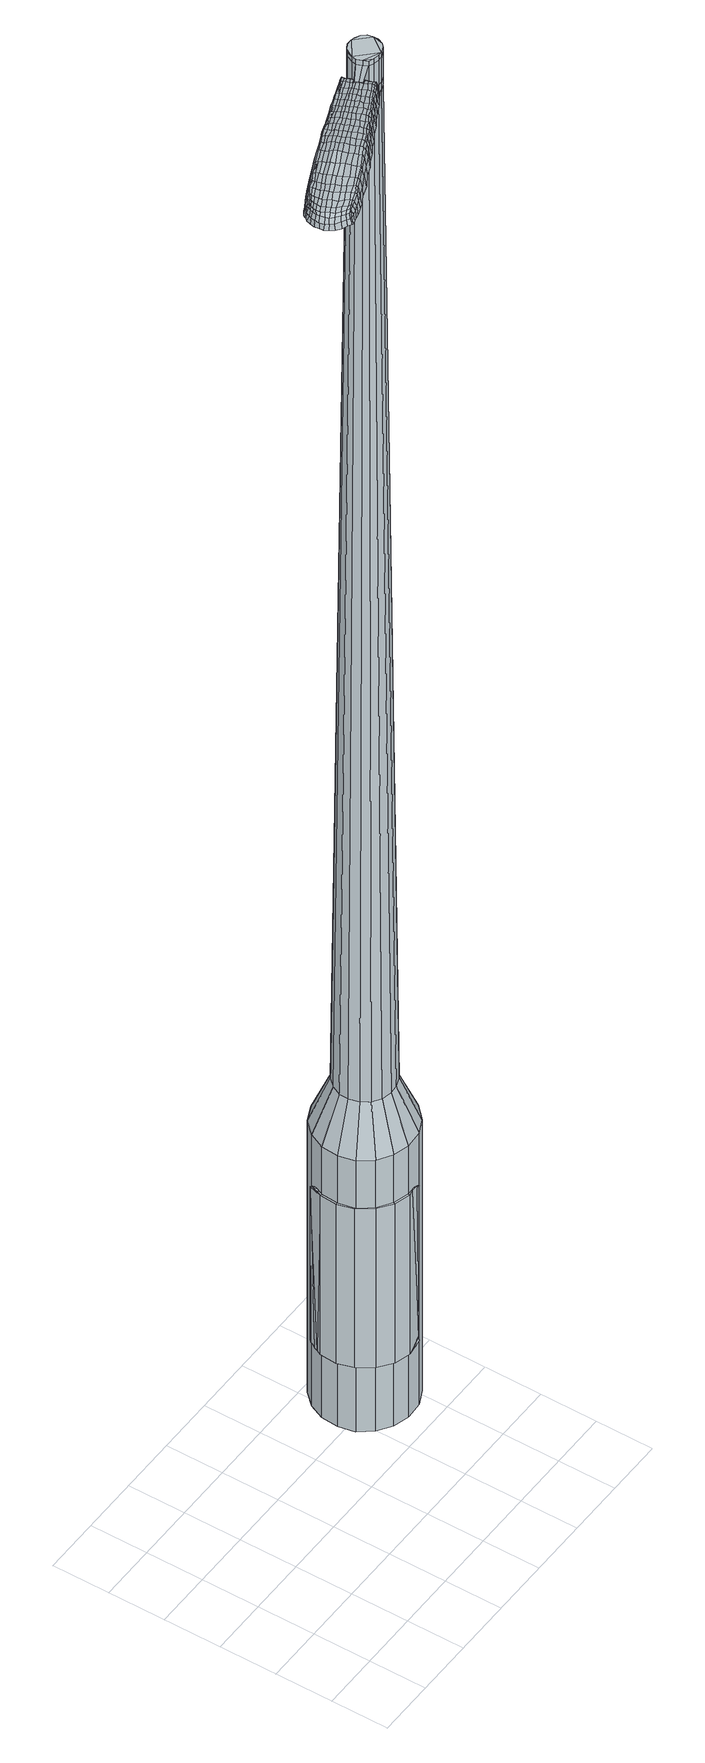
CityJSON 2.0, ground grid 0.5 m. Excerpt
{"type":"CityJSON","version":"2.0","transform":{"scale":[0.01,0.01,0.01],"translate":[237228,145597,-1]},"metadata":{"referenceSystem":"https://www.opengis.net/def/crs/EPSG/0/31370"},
"CityObjects":{
"object1":{"type":"GenericCityObject","attributes":{"cluster":581,"mean_distance_to_centroid":0.246,"new_centroid_x":237230.31,"new_centroid_y":145598.62,"mean_distance_to_camera":12.12,"H1":-21.61,"H2":-35.48,"Z_final":120.34,"cluster2":52,"proj_x":237228.45,"proj_y":145594.67,"id_line":14335,"bearing_l":115.21,"distance":4.36,"orientation":"left","G_obj":205.21},"geometry":[{"type":"MultiSurface","lod":"2","boundaries":[[[0,1,2,3]],[[1,4,5,2]],[[4,6,7,5]],[[6,8,9,7]],[[8,10,11,9]],[[10,12,13,11]],[[12,14,15,13]],[[14,16,17,15]],[[16,18,19,17]],[[18,20,21,19]],[[20,22,23,21]],[[22,24,25,23]],[[24,26,27,25]],[[26,28,29,27]],[[28,30,31,29]],[[30,32,33,31]],[[32,34,35,33]],[[34,0,3,35]],[[36,37,38,39]],[[38,40,41,42]],[[41,43,42]],[[42,44,45,46]],[[45,47,46]],[[46,48,49,50]],[[49,51,50]],[[42,46,50,38]],[[50,52,39,38]],[[53,36,39]],[[2,5,7,35]],[[7,9,11,15]],[[11,13,15]],[[15,17,19,23]],[[19,21,23]],[[23,25,27,31]],[[27,29,31]],[[15,23,31,7]],[[31,33,35,7]],[[3,2,35]],[[1,0,54,55]],[[0,34,56,54]],[[34,32,57,56]],[[32,30,58,57]],[[30,28,59,58]],[[28,26,60,59]],[[26,24,61,60]],[[24,22,62,61]],[[22,20,63,62]],[[20,18,64,63]],[[18,16,65,64]],[[16,14,66,65]],[[14,12,67,66]],[[12,10,68,67]],[[10,8,69,68]],[[8,6,70,69]],[[6,4,71,70]],[[4,1,55,71]],[[55,54,72,73]],[[54,56,74,72]],[[56,57,75,74]],[[57,58,76,75]],[[58,59,77,76]],[[59,60,78,77]],[[60,61,79,78]],[[61,62,80,79]],[[62,63,81,80]],[[63,64,82,81]],[[64,65,83,82]],[[65,66,84,83]],[[66,67,85,84]],[[67,68,86,85]],[[68,69,87,86]],[[69,70,88,87]],[[70,71,89,88]],[[71,55,73,89]],[[72,90,91,92]],[[93,94,90,72]],[[75,95,94,93]],[[76,96,95,75]],[[97,98,96,76]],[[99,100,98,97]],[[101,102,100,99]],[[103,104,102,101]],[[81,105,104,103]],[[106,107,105,81]],[[108,109,107,106]],[[84,110,109,108]],[[85,111,110,84]],[[112,113,111,85]],[[114,115,113,112]],[[116,117,115,114]],[[89,118,117,116]],[[92,91,118,89]],[[119,120,121,122]],[[123,119,122,124]],[[125,123,124,126]],[[127,125,126,128]],[[129,127,128,130]],[[131,129,130,132]],[[133,131,132,134]],[[135,133,134,136]],[[137,135,136,138]],[[139,137,138,140]],[[141,139,140,142]],[[143,141,142,144]],[[145,143,144,146]],[[147,145,146,148]],[[149,147,148,150]],[[151,149,150,152]],[[73,72,92]],[[74,93,72]],[[74,75,93]],[[77,97,76]],[[77,78,99,97]],[[78,79,101,99]],[[79,80,103,101]],[[80,81,103]],[[82,106,81]],[[82,83,108,106]],[[83,84,108]],[[86,112,85]],[[86,87,114,112]],[[87,88,116,114]],[[88,89,116]],[[73,92,89]],[[153,91,90]],[[153,118,91]],[[154,117,118]],[[154,155,115,117]],[[155,156,113,115]],[[156,111,113]],[[157,109,110]],[[157,158,107,109]],[[158,105,107]],[[159,104,105]],[[159,160,102,104]],[[160,161,100,102]],[[161,162,98,100]],[[162,96,98]],[[163,94,95]],[[163,90,94]],[[39,52,151,164]],[[153,90,165,152]],[[53,39,164,120]],[[90,163,121,165]],[[36,53,120,119]],[[163,95,122,121]],[[37,36,119,123]],[[95,96,124,122]],[[38,37,123,125]],[[96,162,126,124]],[[40,38,125,127]],[[162,161,128,126]],[[41,40,127,129]],[[161,160,130,128]],[[43,41,129,131]],[[160,159,132,130]],[[42,43,131,133]],[[159,105,134,132]],[[44,42,133,135]],[[105,158,136,134]],[[45,44,135,137]],[[158,157,138,136]],[[47,45,137,139]],[[157,110,140,138]],[[46,47,139,141]],[[110,111,142,140]],[[48,46,141,143]],[[111,156,144,142]],[[49,48,143,145]],[[156,155,146,144]],[[51,49,145,147]],[[155,154,148,146]],[[50,51,147,149]],[[154,118,150,148]],[[52,50,149,151]],[[118,153,152,150]],[[151,152,166,167]],[[152,165,168,166]],[[165,121,169,168]],[[121,120,170,169]],[[120,164,171,170]],[[164,151,167,171]],[[172,173,174,175]],[[176,172,175,177]],[[172,176,178,179]],[[173,172,179,180]],[[181,182,183,184]],[[185,181,184,186]],[[181,185,187,188]],[[182,181,188,189]],[[190,191,192,193]],[[194,190,193,195]],[[190,194,196,197]],[[191,190,197,198]],[[199,200,201,202]],[[203,199,202,204]],[[199,203,205,206]],[[200,199,206,207]],[[208,209,210,211]],[[212,208,211,213]],[[208,212,214,215]],[[209,208,215,216]],[[217,218,219,220]],[[221,217,220,222]],[[217,221,223,224]],[[218,217,224,225]],[[226,227,228,229]],[[218,226,229,219]],[[226,218,225,230]],[[227,226,230,231]],[[232,233,234,235]],[[227,232,235,228]],[[232,227,231,236]],[[233,232,236,237]],[[238,176,177,239]],[[233,238,239,234]],[[238,233,237,240]],[[176,238,240,178]],[[241,242,243,244]],[[245,241,244,246]],[[241,245,247,248]],[[242,241,248,249]],[[250,251,252,253]],[[242,250,253,243]],[[250,242,249,254]],[[251,250,254,255]],[[256,257,258,259]],[[251,256,259,252]],[[256,251,255,260]],[[257,256,260,261]],[[262,263,264,265]],[[257,262,265,258]],[[262,257,261,266]],[[263,262,266,267]],[[268,173,180,269]],[[263,268,269,264]],[[268,263,267,270]],[[173,268,270,174]],[[271,272,273,274]],[[275,271,274,276]],[[271,275,277,278]],[[272,271,278,279]],[[280,281,282,283]],[[272,280,283,273]],[[280,272,279,284]],[[281,280,284,285]],[[286,287,288,289]],[[281,286,289,282]],[[286,281,285,290]],[[287,286,290,291]],[[292,185,186,293]],[[287,292,293,288]],[[292,287,291,294]],[[185,292,294,187]],[[295,296,297,298]],[[299,295,298,300]],[[295,299,301,302]],[[296,295,302,303]],[[304,305,306,307]],[[296,304,307,297]],[[304,296,303,308]],[[305,304,308,309]],[[310,311,312,313]],[[305,310,313,306]],[[310,305,309,314]],[[311,310,314,315]],[[316,317,318,319]],[[311,316,319,312]],[[316,311,315,320]],[[317,316,320,321]],[[322,182,189,323]],[[317,322,323,318]],[[322,317,321,324]],[[182,322,324,183]],[[325,211,210,326]],[[327,325,326,328]],[[325,327,329,330]],[[211,325,330,213]],[[331,327,328,332]],[[333,331,332,334]],[[331,333,335,336]],[[327,331,336,329]],[[337,333,334,338]],[[339,337,338,340]],[[337,339,341,342]],[[333,337,342,335]],[[343,339,340,344]],[[345,343,344,346]],[[343,345,347,348]],[[339,343,348,341]],[[349,345,346,350]],[[200,349,350,201]],[[349,200,207,351]],[[345,349,351,347]],[[352,353,198,197]],[[354,352,197,196]],[[352,354,355,356]],[[353,352,356,357]],[[358,359,357,356]],[[360,358,356,355]],[[358,360,361,362]],[[359,358,362,363]],[[364,365,363,362]],[[366,364,362,361]],[[364,366,367,368]],[[365,364,368,369]],[[370,371,369,368]],[[372,370,368,367]],[[370,372,205,203]],[[371,370,203,204]],[[373,374,375,376]],[[275,373,376,277]],[[373,275,276,377]],[[374,373,377,378]],[[379,194,195,380]],[[374,379,380,375]],[[379,374,378,381]],[[194,379,381,196]],[[382,383,384,385]],[[221,382,385,223]],[[382,221,222,386]],[[383,382,386,387]],[[388,389,390,391]],[[383,388,391,384]],[[388,383,387,392]],[[389,388,392,393]],[[394,191,198,395]],[[389,394,395,390]],[[394,389,393,396]],[[191,394,396,192]],[[397,398,399,400]],[[179,397,400,180]],[[397,179,178,401]],[[398,397,401,402]],[[403,404,405,406]],[[398,403,406,399]],[[403,398,402,407]],[[404,403,407,408]],[[409,202,201,410]],[[404,409,410,405]],[[409,404,408,411]],[[202,409,411,204]],[[412,413,414,415]],[[184,412,415,186]],[[412,184,183,416]],[[413,412,416,417]],[[418,206,205,419]],[[413,418,419,414]],[[418,413,417,420]],[[206,418,420,207]],[[421,422,423,424]],[[299,421,424,301]],[[421,299,300,425]],[[422,421,425,426]],[[427,212,213,428]],[[422,427,428,423]],[[427,422,426,429]],[[212,427,429,214]],[[430,431,432,433]],[[245,430,433,247]],[[430,245,246,434]],[[431,430,434,435]],[[436,437,438,439]],[[431,436,439,432]],[[436,431,435,440]],[[437,436,440,441]],[[442,209,216,443]],[[437,442,443,438]],[[442,437,441,444]],[[209,442,444,210]],[[445,446,435,434]],[[244,445,434,246]],[[445,244,243,447]],[[446,445,447,448]],[[449,450,441,440]],[[446,449,440,435]],[[449,446,448,451]],[[450,449,451,452]],[[453,326,210,444]],[[450,453,444,441]],[[453,450,452,454]],[[326,453,454,328]],[[455,456,457,458]],[[302,455,458,303]],[[455,302,301,424]],[[456,455,424,423]],[[459,330,329,460]],[[456,459,460,457]],[[459,456,423,428]],[[330,459,428,213]],[[461,462,448,447]],[[253,461,447,243]],[[461,253,252,463]],[[462,461,463,464]],[[465,466,452,451]],[[462,465,451,448]],[[465,462,464,467]],[[466,465,467,468]],[[469,332,328,454]],[[466,469,454,452]],[[469,466,468,470]],[[332,469,470,334]],[[471,472,473,474]],[[308,471,474,309]],[[471,308,303,458]],[[472,471,458,457]],[[475,336,335,476]],[[472,475,476,473]],[[475,472,457,460]],[[336,475,460,329]],[[477,478,464,463]],[[259,477,463,252]],[[477,259,258,479]],[[478,477,479,480]],[[481,482,468,467]],[[478,481,467,464]],[[481,478,480,483]],[[482,481,483,484]],[[485,338,334,470]],[[482,485,470,468]],[[485,482,484,486]],[[338,485,486,340]],[[487,488,489,490]],[[314,487,490,315]],[[487,314,309,474]],[[488,487,474,473]],[[491,342,341,492]],[[488,491,492,489]],[[491,488,473,476]],[[342,491,476,335]],[[493,494,480,479]],[[265,493,479,258]],[[493,265,264,495]],[[494,493,495,496]],[[497,498,484,483]],[[494,497,483,480]],[[497,494,496,499]],[[498,497,499,500]],[[501,344,340,486]],[[498,501,486,484]],[[501,498,500,502]],[[344,501,502,346]],[[503,504,505,506]],[[320,503,506,321]],[[503,320,315,490]],[[504,503,490,489]],[[507,348,347,508]],[[504,507,508,505]],[[507,504,489,492]],[[348,507,492,341]],[[509,510,496,495]],[[269,509,495,264]],[[509,269,180,400]],[[510,509,400,399]],[[511,512,500,499]],[[510,511,499,496]],[[511,510,399,406]],[[512,511,406,405]],[[513,350,346,502]],[[512,513,502,500]],[[513,512,405,410]],[[350,513,410,201]],[[514,515,417,416]],[[324,514,416,183]],[[514,324,321,506]],[[515,514,506,505]],[[516,351,207,420]],[[515,516,420,417]],[[516,515,505,508]],[[351,516,508,347]],[[517,518,378,377]],[[274,517,377,276]],[[517,274,273,519]],[[518,517,519,520]],[[521,354,196,381]],[[518,521,381,378]],[[521,518,520,522]],[[354,521,522,355]],[[523,524,525,526]],[[224,523,526,225]],[[523,224,223,385]],[[524,523,385,384]],[[527,528,529,530]],[[524,527,530,525]],[[527,524,384,391]],[[528,527,391,390]],[[531,353,357,532]],[[528,531,532,529]],[[531,528,390,395]],[[353,531,395,198]],[[533,534,520,519]],[[283,533,519,273]],[[533,283,282,535]],[[534,533,535,536]],[[537,360,355,522]],[[534,537,522,520]],[[537,534,536,538]],[[360,537,538,361]],[[539,540,541,542]],[[230,539,542,231]],[[539,230,225,526]],[[540,539,526,525]],[[543,544,545,546]],[[540,543,546,541]],[[543,540,525,530]],[[544,543,530,529]],[[547,359,363,548]],[[544,547,548,545]],[[547,544,529,532]],[[359,547,532,357]],[[549,550,536,535]],[[289,549,535,282]],[[549,289,288,551]],[[550,549,551,552]],[[553,366,361,538]],[[550,553,538,536]],[[553,550,552,554]],[[366,553,554,367]],[[555,556,557,558]],[[236,555,558,237]],[[555,236,231,542]],[[556,555,542,541]],[[559,560,561,562]],[[556,559,562,557]],[[559,556,541,546]],[[560,559,546,545]],[[563,365,369,564]],[[560,563,564,561]],[[563,560,545,548]],[[365,563,548,363]],[[565,566,552,551]],[[293,565,551,288]],[[565,293,186,415]],[[566,565,415,414]],[[567,372,367,554]],[[566,567,554,552]],[[567,566,414,419]],[[372,567,419,205]],[[568,569,402,401]],[[240,568,401,178]],[[568,240,237,558]],[[569,568,558,557]],[[570,571,408,407]],[[569,570,407,402]],[[570,569,557,562]],[[571,570,562,561]],[[572,371,204,411]],[[571,572,411,408]],[[572,571,561,564]],[[371,572,564,369]],[[573,574,575,576]],[[576,575,577,578]],[[579,577,575,580]],[[580,575,574,581]],[[582,583,584,585]],[[585,584,586,587]],[[588,586,584,589]],[[589,584,583,590]],[[591,592,593,594]],[[594,593,595,596]],[[597,595,593,598]],[[598,593,592,599]],[[600,601,602,603]],[[603,602,604,605]],[[606,604,602,607]],[[607,602,601,608]],[[609,610,611,612]],[[612,611,613,614]],[[615,613,611,616]],[[616,611,610,617]],[[618,619,620,621]],[[621,620,622,623]],[[624,622,620,625]],[[625,620,619,626]],[[627,628,629,630]],[[630,629,619,618]],[[626,619,629,631]],[[631,629,628,632]],[[633,634,635,636]],[[636,635,628,627]],[[632,628,635,637]],[[637,635,634,638]],[[578,577,639,640]],[[640,639,634,633]],[[638,634,639,641]],[[641,639,577,579]],[[642,643,644,645]],[[645,644,646,647]],[[648,646,644,649]],[[649,644,643,650]],[[651,652,653,654]],[[654,653,643,642]],[[650,643,653,655]],[[655,653,652,656]],[[657,658,659,660]],[[660,659,652,651]],[[656,652,659,661]],[[661,659,658,662]],[[663,664,665,666]],[[666,665,658,657]],[[662,658,665,667]],[[667,665,664,668]],[[581,574,669,670]],[[670,669,664,663]],[[668,664,669,671]],[[671,669,574,573]],[[672,673,674,675]],[[675,674,676,677]],[[678,676,674,679]],[[679,674,673,680]],[[681,682,683,684]],[[684,683,673,672]],[[680,673,683,685]],[[685,683,682,686]],[[687,688,689,690]],[[690,689,682,681]],[[686,682,689,691]],[[691,689,688,692]],[[587,586,693,694]],[[694,693,688,687]],[[692,688,693,695]],[[695,693,586,588]],[[696,697,698,699]],[[699,698,700,701]],[[702,700,698,703]],[[703,698,697,704]],[[705,706,707,708]],[[708,707,697,696]],[[704,697,707,709]],[[709,707,706,710]],[[711,712,713,714]],[[714,713,706,705]],[[710,706,713,715]],[[715,713,712,716]],[[717,718,719,720]],[[720,719,712,711]],[[716,712,719,721]],[[721,719,718,722]],[[590,583,723,724]],[[724,723,718,717]],[[722,718,723,725]],[[725,723,583,582]],[[609,612,726,727]],[[727,726,728,729]],[[730,728,726,170]],[[170,726,612,614]],[[729,728,731,732]],[[732,731,733,734]],[[735,733,731,736]],[[736,731,728,730]],[[734,733,737,738]],[[738,737,739,740]],[[741,739,737,742]],[[742,737,733,735]],[[740,739,743,744]],[[744,743,745,746]],[[747,745,743,748]],[[748,743,739,741]],[[746,745,749,750]],[[750,749,601,600]],[[608,601,749,751]],[[751,749,745,747]],[[599,752,753,598]],[[598,753,754,597]],[[755,754,753,756]],[[756,753,752,757]],[[757,758,759,756]],[[756,759,760,755]],[[761,760,759,762]],[[762,759,758,763]],[[763,764,765,762]],[[762,765,766,761]],[[767,766,765,768]],[[768,765,764,769]],[[769,770,771,768]],[[768,771,772,767]],[[606,772,771,604]],[[604,771,770,605]],[[773,774,775,776]],[[776,775,676,678]],[[677,676,775,777]],[[777,775,774,778]],[[596,595,779,780]],[[780,779,774,773]],[[778,774,779,781]],[[781,779,595,597]],[[782,783,784,785]],[[785,784,622,624]],[[623,622,784,786]],[[786,784,783,787]],[[788,789,790,791]],[[791,790,783,782]],[[787,783,790,792]],[[792,790,789,793]],[[599,592,794,795]],[[795,794,789,788]],[[793,789,794,796]],[[796,794,592,591]],[[797,798,799,800]],[[800,799,580,581]],[[579,580,799,801]],[[801,799,798,802]],[[803,804,805,806]],[[806,805,798,797]],[[802,798,805,807]],[[807,805,804,808]],[[600,603,809,810]],[[810,809,804,803]],[[808,804,809,811]],[[811,809,603,605]],[[812,813,814,815]],[[815,814,585,587]],[[582,585,814,816]],[[816,814,813,817]],[[606,607,818,819]],[[819,818,813,812]],[[817,813,818,820]],[[820,818,607,608]],[[821,700,822]],[[822,700,702]],[[701,700,823]],[[823,700,821,824]],[[614,613,825,826]],[[826,825,821,822]],[[824,821,825,827]],[[827,825,613,615]],[[828,829,830,831]],[[831,830,646,648]],[[647,646,830,832]],[[832,830,829,833]],[[834,835,836,837]],[[837,836,829,828]],[[833,829,836,838]],[[838,836,835,839]],[[617,610,840,841]],[[841,840,835,834]],[[839,835,840,842]],[[842,840,610,609]],[[833,843,844,832]],[[832,844,645,647]],[[642,645,844,845]],[[844,843,845]],[[839,846,847,838]],[[838,847,843,833]],[[845,843,847,848]],[[848,847,846,849]],[[609,727,850,842]],[[842,850,846,839]],[[849,846,850,851]],[[851,850,727,729]],[[852,853,854]],[[854,853,703,704]],[[702,703,853,822]],[[730,170,855,856]],[[856,855,853,852]],[[822,853,855,826]],[[826,855,170,614]],[[845,857,654,642]],[[651,654,857,858]],[[849,859,860,848]],[[848,860,857,845]],[[858,857,860,861]],[[861,860,859,862]],[[729,732,863,851]],[[851,863,859,849]],[[862,859,863,864]],[[864,863,732,734]],[[865,866,867,868]],[[868,867,709,710]],[[704,709,867,854]],[[854,867,866,852]],[[735,736,869,870]],[[870,869,866,865]],[[852,866,869,856]],[[856,869,736,730]],[[871,872,858]],[[858,872,660,651]],[[657,660,872,873]],[[873,872,871,874]],[[862,875,876,861]],[[861,876,871,858]],[[874,871,876,877]],[[877,876,875,878]],[[734,738,879,864]],[[864,879,875,862]],[[878,875,879,880]],[[880,879,738,740]],[[881,882,883,884]],[[884,883,715,716]],[[710,715,883,868]],[[868,883,882,865]],[[741,742,885,886]],[[886,885,882,881]],[[865,882,885,870]],[[870,885,742,735]],[[874,887,888,873]],[[873,888,666,657]],[[663,666,888,889]],[[889,888,887,890]],[[878,891,892,877]],[[877,892,887,874]],[[890,887,892,893]],[[893,892,891,894]],[[740,744,895,880]],[[880,895,891,878]],[[894,891,895,896]],[[896,895,744,746]],[[897,898,899,900]],[[900,899,721,722]],[[716,721,899,884]],[[884,899,898,881]],[[747,748,901,902]],[[902,901,898,897]],[[881,898,901,886]],[[886,901,748,741]],[[890,903,904,889]],[[889,904,670,663]],[[581,670,904,800]],[[800,904,903,797]],[[894,905,906,893]],[[893,906,903,890]],[[797,903,906,806]],[[806,906,905,803]],[[746,750,907,896]],[[896,907,905,894]],[[803,905,907,810]],[[810,907,750,600]],[[817,908,909,816]],[[816,909,725,582]],[[722,725,909,900]],[[900,909,908,897]],[[608,751,910,820]],[[820,910,908,817]],[[897,908,910,902]],[[902,910,751,747]],[[778,911,912,777]],[[777,912,675,677]],[[672,675,912,913]],[[913,912,911,914]],[[597,754,915,781]],[[781,915,911,778]],[[914,911,915,916]],[[916,915,754,755]],[[917,918,919,920]],[[920,919,625,626]],[[624,625,919,785]],[[785,919,918,782]],[[921,922,923,924]],[[924,923,918,917]],[[782,918,923,791]],[[791,923,922,788]],[[757,752,925,926]],[[926,925,922,921]],[[788,922,925,795]],[[795,925,752,599]],[[914,927,928,913]],[[913,928,684,672]],[[681,684,928,929]],[[929,928,927,930]],[[755,760,931,916]],[[916,931,927,914]],[[930,927,931,932]],[[932,931,760,761]],[[933,934,935,936]],[[936,935,631,632]],[[626,631,935,920]],[[920,935,934,917]],[[937,938,939,940]],[[940,939,934,933]],[[917,934,939,924]],[[924,939,938,921]],[[763,758,941,942]],[[942,941,938,937]],[[921,938,941,926]],[[926,941,758,757]],[[930,943,944,929]],[[929,944,690,681]],[[687,690,944,945]],[[945,944,943,946]],[[761,766,947,932]],[[932,947,943,930]],[[946,943,947,948]],[[948,947,766,767]],[[949,950,951,952]],[[952,951,637,638]],[[632,637,951,936]],[[936,951,950,933]],[[953,954,955,956]],[[956,955,950,949]],[[933,950,955,940]],[[940,955,954,937]],[[769,764,957,958]],[[958,957,954,953]],[[937,954,957,942]],[[942,957,764,763]],[[946,959,960,945]],[[945,960,694,687]],[[587,694,960,815]],[[815,960,959,812]],[[767,772,961,948]],[[948,961,959,946]],[[812,959,961,819]],[[819,961,772,606]],[[802,962,963,801]],[[801,963,641,579]],[[638,641,963,952]],[[952,963,962,949]],[[808,964,965,807]],[[807,965,962,802]],[[949,962,965,956]],[[956,965,964,953]],[[605,770,966,811]],[[811,966,964,808]],[[953,964,966,958]],[[958,966,770,769]],[[573,576,175,174]],[[576,578,177,175]],[[588,589,188,187]],[[589,590,189,188]],[[591,594,193,192]],[[594,596,195,193]],[[615,616,215,214]],[[616,617,216,215]],[[618,621,220,219]],[[621,623,222,220]],[[627,630,229,228]],[[630,618,219,229]],[[633,636,235,234]],[[636,627,228,235]],[[578,640,239,177]],[[640,633,234,239]],[[648,649,248,247]],[[649,650,249,248]],[[650,655,254,249]],[[655,656,255,254]],[[656,661,260,255]],[[661,662,261,260]],[[662,667,266,261]],[[667,668,267,266]],[[668,671,270,267]],[[671,573,174,270]],[[678,679,278,277]],[[679,680,279,278]],[[680,685,284,279]],[[685,686,285,284]],[[686,691,290,285]],[[691,692,291,290]],[[692,695,294,291]],[[695,588,187,294]],[[696,699,298,297]],[[699,701,300,298]],[[705,708,307,306]],[[708,696,297,307]],[[711,714,313,312]],[[714,705,306,313]],[[717,720,319,318]],[[720,711,312,319]],[[590,724,323,189]],[[724,717,318,323]],[[773,776,376,375]],[[776,678,277,376]],[[596,780,380,195]],[[780,773,375,380]],[[623,786,386,222]],[[786,787,387,386]],[[787,792,392,387]],[[792,793,393,392]],[[793,796,396,393]],[[796,591,192,396]],[[701,823,425,300]],[[823,824,426,425]],[[824,827,429,426]],[[827,615,214,429]],[[828,831,433,432]],[[831,648,247,433]],[[834,837,439,438]],[[837,828,432,439]],[[617,841,443,216]],[[841,834,438,443]],[[967,968,969,970]],[[971,972,970,969]],[[973,974,975,976]],[[977,978,979,980]],[[968,981,982,969]],[[983,971,969,982]],[[984,973,976,985]],[[986,987,978,977]],[[981,988,989,982]],[[989,990,983,982]],[[991,984,985,992]],[[993,987,986,994]],[[988,995,996,989]],[[996,997,990,989]],[[998,991,992,999]],[[1000,993,994,1001]],[[1002,1003,1004,1005]],[[1006,1007,1003,1002]],[[1006,1008,1009,1007]],[[1008,1010,1011,1009]],[[1012,1013,1014,1015]],[[1016,1017,1013,1012]],[[1018,1019,1017,1016]],[[1020,1021,1019,1018]],[[1015,1004,1003,1012]],[[1012,1003,1007,1016]],[[1007,1009,1018,1016]],[[1009,1011,1020,1018]],[[976,975,972,971]],[[985,976,971,983]],[[990,992,985,983]],[[997,999,992,990]],[[977,980,974,973]],[[986,977,973,984]],[[994,986,984,991]],[[1001,994,991,998]],[[978,1002,1005,979]],[[987,1006,1002,978]],[[1008,1006,987,993]],[[1010,1008,993,1000]],[[1022,1023,1024,1025]],[[1024,1026,1027,1028]],[[1024,1028,1029,1030]],[[1024,1030,1025]],[[1031,1022,1025,1032]],[[1033,1032,1025,1034]],[[1035,1034,1025]],[[1036,1024,1023,1037]],[[1038,1036,1037,1039]],[[1040,1038,1039,1041]],[[1042,1040,1041,1043]],[[1044,1042,1043,1045]],[[1045,1046,1047,1048]],[[1045,1048,1049,1050]],[[1045,1050,1051,1052]],[[1051,1053,1054,1055]],[[1051,1055,1056,1057]],[[1051,1057,1052]],[[1045,1052,1044]],[[1058,1059,1023,1022]],[[1060,1061,1026,1024]],[[1062,1063,1035,1025]],[[1059,1064,1037,1023]],[[1065,1060,1024,1036]],[[1064,1066,1039,1037]],[[1067,1065,1036,1038]],[[1066,1068,1041,1039]],[[1069,1067,1038,1040]],[[1068,1070,1043,1041]],[[1071,1069,1040,1042]],[[1070,1072,1045,1043]],[[1073,1071,1042,1044]],[[1072,1074,1046,1045]],[[1075,1076,1053,1051]],[[1077,1073,1044,1052]],[[1047,1046,1074,1078]],[[1048,1047,1078,1079]],[[1049,1048,1079,1080]],[[1050,1049,1080,1081]],[[1051,1050,1081,1075]],[[1082,1058,1022,1031]],[[1083,1082,1031,1032]],[[1084,1083,1032,1033]],[[1085,1084,1033,1034]],[[1063,1085,1034,1035]],[[1027,1026,1061,1086]],[[1054,1053,1076,1087]],[[1028,1027,1086,1088]],[[1029,1028,1088,1089]],[[1030,1029,1089,1090]],[[1025,1030,1090,1062]],[[1055,1054,1087,1091]],[[1056,1055,1091,1092]],[[1057,1056,1092,1093]],[[1052,1057,1093,1077]]]}]}
},
"vertices":[
[191,142,384],[188,156,384],[188,156,96],[191,142,96],[189,171,384],[189,171,96],[195,184,384],[195,184,96],[205,195,384],[205,195,96],[219,201,384],[219,201,96],[233,202,384],[233,202,96],[247,198,384],[247,198,96],[260,190,384],[260,190,96],[268,178,384],[268,178,96],[272,164,384],[272,164,96],[271,149,384],[271,149,96],[265,136,384],[265,136,96],[254,125,384],[254,125,96],[241,119,384],[241,119,96],[226,118,384],[226,118,96],[212,122,384],[212,122,96],[200,130,384],[200,130,96],[224,148,1524],[229,147,1524],[233,147,1524],[218,154,1524],[238,149,1524],[241,152,1524],[243,161,1524],[243,157,1524],[242,166,1524],[239,170,1524],[231,173,1524],[235,172,1524],[226,173,1524],[222,171,1524],[217,163,1524],[219,168,1524],[216,159,1524],[220,150,1524],[207,149,429],[205,158,429],[212,142,429],[219,137,429],[228,135,429],[236,136,429],[244,139,429],[250,146,429],[254,154,429],[255,162,429],[253,171,429],[247,178,429],[240,183,429],[232,185,429],[223,184,429],[215,181,429],[209,174,429],[205,166,429],[218,154,1483],[216,159,1483],[220,150,1483],[224,148,1483],[229,147,1483],[233,147,1483],[238,149,1483],[241,152,1483],[243,157,1483],[243,161,1483],[242,166,1483],[239,170,1483],[235,172,1483],[231,173,1483],[226,173,1483],[222,171,1483],[219,168,1483],[217,163,1483],[218,154,1485],[217,159,1485],[217,159,1483],[221,151,1483],[221,151,1485],[224,148,1485],[229,147,1485],[233,148,1483],[233,148,1485],[237,149,1483],[237,149,1485],[240,153,1483],[240,153,1485],[242,157,1483],[242,157,1485],[243,161,1485],[241,165,1483],[241,165,1485],[239,169,1483],[239,169,1485],[235,172,1485],[231,173,1485],[226,172,1483],[226,172,1485],[222,170,1483],[222,170,1485],[219,167,1483],[219,167,1485],[217,163,1485],[224,148,1519],[220,150,1519],[220,150,1493],[224,148,1493],[229,147,1519],[229,147,1493],[233,147,1519],[233,147,1493],[238,149,1519],[238,149,1493],[241,152,1519],[241,152,1493],[243,157,1519],[243,157,1493],[243,161,1519],[243,161,1493],[242,166,1519],[242,166,1493],[239,170,1519],[239,170,1493],[235,172,1519],[235,172,1493],[231,173,1519],[231,173,1493],[226,173,1519],[226,173,1493],[222,171,1519],[222,171,1493],[219,168,1519],[219,168,1493],[217,163,1519],[217,163,1493],[216,159,1519],[216,159,1493],[216,159,1485],[219,168,1485],[222,171,1485],[226,173,1485],[239,170,1485],[242,166,1485],[243,157,1485],[241,152,1485],[238,149,1485],[233,147,1485],[220,150,1485],[218,154,1519],[218,154,1493],[199,149,1513],[199,149,1518],[201,146,1513],[202,143,1513],[202,143,1518],[201,146,1518],[125,132,1519],[132,135,1518],[130,136,1509],[123,133,1510],[117,129,1519],[116,130,1510],[119,128,1526],[127,131,1525],[133,134,1525],[142,97,1519],[148,101,1518],[148,103,1525],[142,99,1525],[134,94,1519],[134,95,1526],[133,92,1510],[141,95,1510],[147,99,1509],[68,82,1519],[66,85,1519],[65,85,1513],[67,82,1513],[70,79,1519],[70,78,1513],[72,80,1524],[69,83,1524],[68,86,1524],[135,114,1530],[141,117,1529],[140,120,1529],[133,117,1530],[126,110,1531],[125,113,1531],[128,106,1530],[136,110,1530],[143,114,1529],[208,148,1512],[206,151,1512],[205,150,1517],[206,148,1517],[209,146,1512],[208,145,1517],[208,145,1506],[207,148,1506],[206,150,1506],[72,106,1519],[75,108,1519],[74,109,1512],[71,107,1512],[70,104,1518],[69,105,1512],[71,104,1522],[73,105,1523],[76,107,1524],[79,110,1519],[84,113,1519],[83,114,1512],[78,111,1512],[80,109,1524],[85,112,1525],[89,116,1519],[96,119,1519],[95,120,1511],[88,117,1511],[91,115,1526],[98,118,1526],[107,124,1519],[105,125,1510],[108,123,1526],[194,160,1513],[187,157,1513],[188,156,1518],[195,159,1517],[199,162,1512],[199,161,1516],[198,162,1506],[193,161,1507],[185,158,1507],[180,154,1514],[173,152,1515],[174,151,1520],[181,154,1519],[178,155,1507],[171,152,1507],[166,149,1515],[159,146,1516],[160,145,1522],[167,148,1521],[164,150,1508],[157,147,1508],[152,143,1517],[145,141,1517],[147,140,1524],[154,142,1523],[150,144,1508],[143,141,1509],[139,138,1518],[140,137,1524],[137,139,1509],[87,73,1519],[90,74,1519],[90,76,1524],[86,75,1523],[84,73,1518],[85,74,1522],[84,71,1512],[87,72,1512],[90,73,1512],[95,76,1519],[100,78,1519],[100,79,1525],[94,77,1524],[94,74,1512],[100,76,1512],[106,80,1519],[113,83,1519],[113,85,1526],[106,82,1526],[105,78,1511],[112,82,1511],[123,88,1519],[123,90,1526],[123,86,1510],[207,133,1513],[200,129,1513],[200,127,1507],[206,131,1507],[211,136,1512],[211,134,1506],[210,136,1516],[207,134,1517],[200,130,1518],[193,125,1514],[187,122,1515],[186,120,1507],[193,124,1507],[193,127,1519],[187,123,1520],[180,118,1515],[174,115,1516],[173,113,1508],[180,116,1508],[180,120,1521],[174,116,1522],[167,111,1517],[161,108,1517],[160,106,1509],[167,109,1508],[167,113,1523],[161,109,1524],[154,104,1518],[154,102,1509],[154,106,1524],[202,146,1519],[201,148,1519],[195,142,1520],[194,145,1520],[196,140,1520],[203,143,1519],[188,139,1522],[187,142,1522],[181,136,1523],[180,138,1523],[183,133,1523],[189,136,1521],[175,133,1524],[173,135,1524],[168,130,1525],[167,132,1525],[169,127,1525],[176,130,1524],[161,126,1526],[160,129,1526],[155,123,1527],[153,126,1527],[156,120,1527],[163,123,1526],[148,120,1528],[147,123,1528],[149,117,1528],[72,84,1527],[70,87,1527],[74,81,1526],[78,83,1527],[76,86,1528],[74,89,1528],[82,89,1529],[80,92,1529],[84,85,1528],[91,88,1530],[88,92,1530],[87,95,1530],[95,95,1531],[93,98,1531],[97,91,1530],[105,95,1531],[103,99,1531],[102,102,1531],[115,104,1531],[113,107,1531],[117,101,1531],[82,73,1518],[79,74,1519],[79,73,1513],[82,71,1513],[83,74,1523],[80,75,1523],[75,76,1519],[74,75,1513],[76,77,1524],[69,103,1518],[68,100,1518],[69,100,1523],[70,102,1523],[68,103,1513],[66,101,1513],[66,97,1519],[65,93,1519],[67,93,1524],[68,97,1523],[65,97,1513],[64,93,1513],[65,89,1519],[67,90,1524],[65,89,1513],[128,130,1528],[128,128,1528],[135,131,1528],[134,133,1527],[120,127,1528],[120,125,1529],[129,126,1529],[131,123,1530],[137,126,1529],[136,129,1528],[121,122,1529],[122,119,1530],[132,120,1530],[139,123,1529],[124,116,1531],[141,101,1528],[140,103,1529],[132,99,1529],[134,97,1528],[148,104,1527],[147,106,1528],[138,106,1529],[130,102,1530],[145,110,1528],[213,137,1512],[212,139,1512],[210,139,1517],[211,137,1517],[212,136,1506],[211,138,1506],[210,142,1512],[209,142,1517],[210,141,1506],[201,162,1512],[202,160,1512],[201,160,1506],[200,162,1506],[201,161,1517],[201,159,1517],[203,158,1512],[204,156,1512],[203,156,1506],[202,158,1506],[202,157,1517],[203,155,1517],[205,153,1512],[204,153,1506],[204,152,1517],[196,158,1519],[196,157,1519],[189,155,1520],[189,154,1520],[197,155,1519],[198,152,1519],[190,152,1520],[192,149,1520],[199,150,1519],[193,147,1520],[206,135,1519],[206,137,1519],[199,133,1520],[200,132,1520],[204,140,1519],[198,136,1520],[182,153,1521],[183,151,1521],[175,150,1522],[176,148,1522],[184,149,1521],[185,146,1521],[177,146,1522],[178,143,1523],[186,144,1522],[179,141,1523],[193,128,1521],[192,130,1521],[186,126,1522],[187,125,1522],[191,133,1521],[184,130,1522],[168,147,1523],[169,145,1523],[161,144,1524],[162,142,1524],[170,143,1523],[171,140,1524],[163,140,1525],[164,137,1525],[172,138,1524],[166,135,1525],[180,121,1523],[179,123,1523],[173,120,1524],[173,118,1524],[178,126,1524],[171,123,1525],[154,141,1525],[155,140,1525],[148,138,1526],[148,137,1526],[156,137,1526],[158,134,1526],[150,134,1527],[151,132,1527],[159,132,1526],[152,129,1527],[167,114,1525],[166,116,1525],[159,113,1526],[160,111,1526],[164,120,1526],[158,116,1527],[141,136,1527],[142,134,1527],[143,131,1527],[144,129,1528],[145,126,1528],[154,107,1527],[153,109,1527],[151,113,1528],[85,75,1525],[82,76,1525],[88,76,1526],[86,77,1526],[78,78,1526],[82,80,1527],[73,103,1525],[71,101,1525],[75,103,1526],[76,105,1525],[70,98,1525],[69,95,1526],[73,97,1527],[74,100,1526],[69,91,1526],[73,93,1527],[93,78,1526],[91,79,1527],[99,80,1527],[97,82,1528],[88,82,1528],[94,85,1529],[80,108,1526],[79,106,1527],[85,109,1528],[85,111,1527],[79,103,1527],[79,99,1528],[85,102,1529],[85,106,1528],[79,96,1528],[86,99,1530],[105,83,1528],[103,84,1529],[112,86,1528],[111,88,1529],[100,88,1529],[108,91,1530],[91,113,1528],[91,111,1528],[98,115,1529],[98,117,1528],[91,109,1529],[91,105,1530],[99,109,1530],[99,112,1530],[92,102,1530],[100,106,1531],[123,91,1529],[121,93,1529],[119,97,1530],[109,122,1528],[109,120,1529],[110,117,1530],[111,114,1530],[112,111,1531],[131,134,1509],[133,133,1518],[126,131,1518],[124,131,1509],[118,127,1519],[116,128,1510],[120,126,1525],[128,130,1525],[134,132,1525],[147,104,1525],[147,102,1518],[141,99,1518],[141,101,1525],[133,95,1519],[133,97,1525],[132,93,1510],[140,97,1509],[146,101,1509],[67,86,1513],[68,86,1519],[70,83,1519],[69,83,1513],[72,80,1519],[71,80,1513],[73,81,1524],[71,84,1524],[70,87,1524],[140,120,1528],[141,117,1528],[134,114,1529],[133,116,1529],[126,110,1529],[125,113,1529],[128,107,1529],[136,110,1529],[142,114,1528],[204,149,1516],[204,150,1512],[206,147,1512],[205,147,1516],[207,145,1512],[206,144,1516],[206,144,1506],[205,147,1506],[204,149,1506],[75,107,1512],[76,106,1519],[74,104,1518],[72,105,1512],[72,103,1518],[71,104,1512],[73,103,1522],[74,103,1523],[77,105,1523],[84,112,1512],[85,111,1519],[80,109,1519],[79,109,1512],[81,108,1524],[86,110,1525],[95,118,1511],[97,118,1519],[90,114,1519],[89,115,1511],[91,113,1525],[99,117,1526],[108,122,1519],[106,123,1510],[109,121,1526],[189,155,1518],[187,155,1513],[194,158,1513],[195,157,1517],[199,160,1512],[199,159,1515],[198,160,1506],[193,159,1506],[186,156,1507],[175,149,1520],[173,150,1514],[180,153,1514],[182,152,1519],[179,153,1507],[172,151,1507],[161,143,1522],[160,144,1516],[167,147,1515],[168,146,1521],[165,148,1508],[158,145,1508],[147,138,1523],[146,139,1517],[153,142,1516],[154,141,1522],[151,142,1508],[144,140,1508],[139,136,1517],[141,135,1524],[137,137,1509],[89,77,1523],[89,76,1519],[86,75,1518],[86,76,1523],[84,75,1518],[85,76,1522],[84,73,1512],[86,74,1512],[89,75,1512],[99,81,1525],[99,80,1519],[94,78,1519],[94,79,1524],[94,76,1512],[99,78,1512],[112,87,1526],[112,85,1519],[105,82,1519],[105,84,1525],[104,80,1511],[111,83,1511],[122,90,1519],[123,92,1526],[122,88,1510],[199,129,1507],[199,131,1513],[205,134,1513],[205,133,1506],[210,137,1512],[209,136,1506],[209,137,1515],[206,135,1517],[199,132,1518],[185,122,1507],[186,123,1514],[192,127,1514],[192,125,1507],[192,128,1519],[186,125,1520],[172,114,1508],[173,116,1516],[179,120,1515],[179,118,1508],[179,121,1521],[173,118,1522],[159,107,1508],[160,109,1517],[166,113,1516],[166,111,1508],[166,114,1522],[160,111,1523],[153,106,1517],[153,104,1509],[153,108,1524],[201,145,1518],[200,147,1518],[194,142,1519],[193,144,1519],[196,139,1519],[188,139,1520],[186,141,1520],[181,136,1521],[180,138,1521],[182,133,1521],[189,136,1520],[174,133,1523],[173,135,1523],[167,129,1524],[166,132,1524],[169,126,1524],[175,130,1523],[161,126,1525],[160,129,1525],[154,123,1526],[153,126,1526],[156,120,1526],[162,123,1525],[147,120,1527],[146,123,1527],[149,117,1527],[72,88,1526],[73,85,1526],[75,82,1525],[79,83,1526],[77,86,1526],[75,89,1526],[81,92,1528],[82,89,1528],[84,86,1527],[91,89,1528],[89,92,1529],[87,95,1529],[94,98,1530],[95,95,1530],[97,92,1529],[105,96,1530],[103,99,1530],[102,102,1530],[113,107,1530],[115,104,1530],[116,101,1530],[80,74,1513],[80,76,1518],[83,75,1518],[82,73,1512],[83,76,1523],[81,77,1523],[76,78,1519],[75,77,1513],[77,79,1523],[71,99,1523],[70,99,1518],[71,102,1518],[72,101,1523],[70,102,1512],[68,100,1512],[69,93,1523],[68,93,1519],[68,96,1519],[70,97,1523],[67,97,1513],[67,93,1513],[68,89,1519],[69,90,1524],[67,89,1513],[135,130,1527],[128,128,1527],[128,129,1527],[135,132,1526],[120,125,1527],[120,124,1528],[137,125,1528],[131,122,1528],[129,125,1528],[136,128,1527],[121,122,1528],[122,119,1529],[132,119,1529],[138,122,1528],[124,116,1529],[132,99,1528],[140,103,1527],[141,102,1527],[133,98,1527],[147,105,1526],[146,106,1527],[138,107,1528],[130,103,1528],[144,110,1527],[210,138,1512],[209,138,1516],[210,136,1506],[209,137,1506],[208,141,1512],[207,141,1516],[208,140,1506],[199,159,1506],[200,159,1512],[200,160,1512],[199,160,1506],[199,159,1516],[199,158,1516],[201,155,1506],[202,155,1512],[201,157,1512],[200,157,1506],[200,156,1516],[202,154,1516],[203,152,1512],[202,152,1506],[203,152,1516],[196,156,1518],[195,157,1518],[189,154,1519],[198,152,1518],[196,154,1518],[190,151,1519],[191,149,1519],[199,150,1518],[192,147,1519],[198,133,1519],[205,136,1518],[199,132,1519],[203,139,1518],[197,136,1519],[182,151,1520],[175,148,1521],[184,146,1520],[183,148,1520],[176,145,1521],[177,143,1521],[185,144,1520],[179,141,1521],[185,126,1521],[192,130,1520],[192,129,1520],[186,125,1521],[190,133,1520],[184,130,1521],[168,145,1522],[168,146,1522],[161,143,1523],[162,142,1523],[171,140,1522],[169,143,1522],[163,140,1523],[164,137,1524],[172,138,1523],[165,134,1524],[172,120,1523],[179,123,1522],[179,122,1522],[173,119,1523],[177,126,1522],[170,123,1523],[155,139,1524],[155,140,1524],[148,137,1525],[148,136,1525],[157,134,1525],[156,137,1524],[149,134,1525],[150,131,1526],[158,131,1525],[152,128,1526],[159,113,1525],[165,116,1524],[166,115,1524],[160,112,1525],[164,120,1524],[157,116,1525],[142,133,1526],[141,134,1526],[144,128,1527],[143,131,1526],[145,125,1527],[152,110,1526],[153,108,1526],[151,113,1526],[83,77,1524],[85,77,1524],[88,78,1525],[86,78,1525],[79,79,1525],[82,81,1525],[76,102,1525],[73,101,1524],[74,102,1524],[77,104,1525],[74,96,1526],[71,94,1525],[72,98,1524],[75,100,1525],[71,91,1525],[74,93,1526],[91,80,1526],[93,80,1526],[99,82,1526],[97,83,1527],[88,83,1526],[94,86,1527],[86,108,1527],[80,105,1526],[81,107,1526],[86,109,1526],[86,102,1528],[79,99,1527],[80,102,1526],[86,105,1527],[80,95,1527],[86,99,1528],[103,85,1527],[104,84,1527],[112,88,1527],[110,89,1528],[100,88,1528],[108,92,1529],[99,114,1528],[91,111,1527],[92,112,1527],[99,116,1527],[100,108,1529],[92,105,1529],[91,108,1528],[99,112,1528],[93,102,1529],[101,105,1530],[121,94,1528],[122,93,1528],[119,97,1529],[110,119,1528],[109,121,1528],[111,114,1529],[110,117,1529],[112,110,1530],[198,161,1508],[201,154,1508],[171,142,1509],[168,149,1509],[152,133,1510],[148,141,1510],[115,117,1512],[111,125,1512],[128,133,1511],[132,124,1511],[99,109,1513],[87,103,1514],[83,111,1514],[95,118,1513],[204,148,1508],[175,134,1509],[155,125,1510],[119,108,1512],[136,116,1511],[103,101,1513],[91,95,1514],[207,142,1508],[178,127,1509],[159,117,1510],[123,100,1512],[140,108,1511],[95,87,1514],[107,92,1513],[210,136,1508],[181,120,1509],[163,110,1510],[127,92,1512],[144,99,1511],[99,79,1514],[111,84,1513],[75,97,1514],[72,94,1514],[68,100,1514],[72,104,1514],[79,89,1514],[75,87,1514],[82,82,1514],[78,81,1514],[86,74,1514],[81,74,1514],[68,89,1515],[67,85,1515],[66,86,1515],[67,93,1515],[70,85,1515],[67,84,1515],[72,81,1515],[68,83,1515],[74,77,1515],[68,82,1515],[229,117,334],[225,116,334],[225,116,165],[239,118,171],[229,117,165],[233,117,165],[236,117,166],[238,117,167],[239,118,169],[233,117,334],[236,117,333],[238,117,332],[239,118,331],[239,118,328],[211,120,165],[211,120,334],[199,129,165],[199,129,334],[190,142,165],[190,142,334],[186,156,165],[186,156,334],[187,171,165],[187,171,334],[189,175,334],[190,178,334],[192,181,333],[192,183,332],[193,184,331],[193,184,328],[189,175,165],[193,184,171],[193,184,169],[192,183,167],[192,181,166],[190,178,165],[229,120,334],[225,119,334],[225,119,165],[229,120,165],[239,120,171],[239,120,328],[212,123,334],[212,123,165],[201,131,334],[201,131,165],[193,143,334],[193,143,165],[189,156,334],[189,156,165],[190,170,334],[190,170,165],[191,174,334],[196,183,328],[196,183,171],[191,174,165],[193,177,334],[194,180,333],[195,181,332],[195,183,331],[233,120,334],[235,120,333],[237,120,332],[239,120,331],[233,120,165],[195,183,169],[235,120,166],[237,120,167],[239,120,169],[195,181,167],[194,180,166],[193,177,165]
]}
